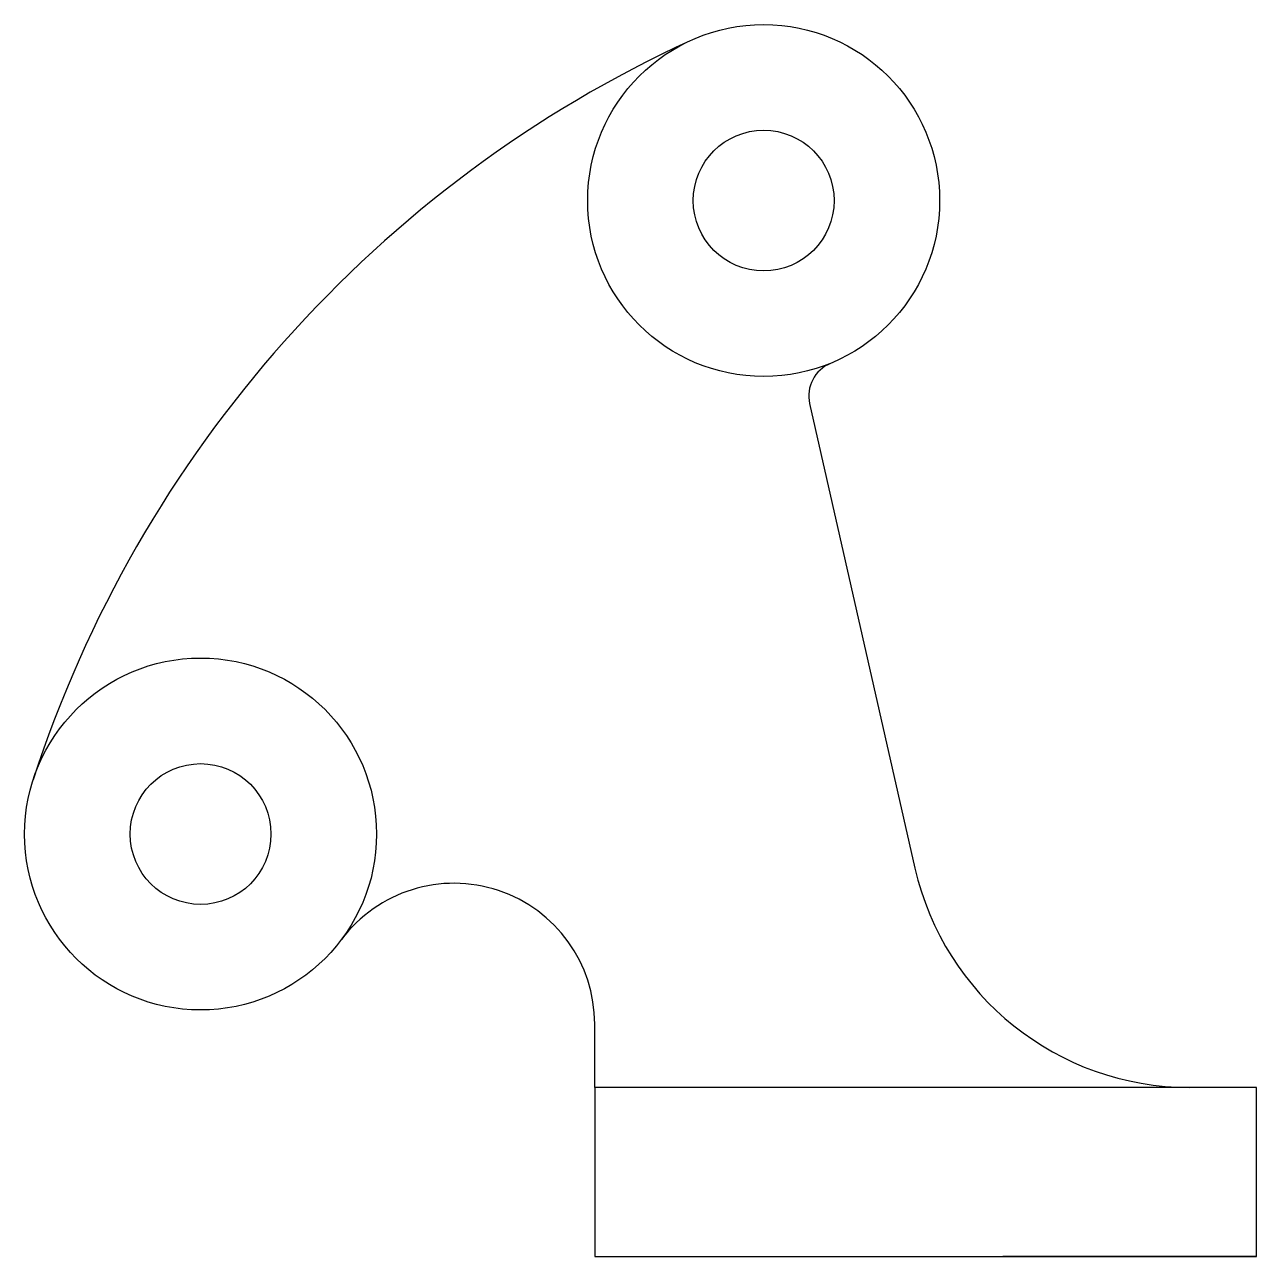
# Model space of a CAD drawing. Header units: millimetres. Extents: x 2763 to 2938, y 1479 to 1654.
import ezdxf

# ---------------------------------------------------------------- set-up
doc = ezdxf.new("R2010")
doc.units = ezdxf.units.MM

msp = doc.modelspace()

# ---------------------------------------------------------------- linework, layer by layer
for p, q in [((2889.51, 1534.41), (2874.55, 1600.41)), ((2844.01, 1503.26), (2844.01, 1512.26)), ((2938.01, 1503.26), (2844.01, 1503.26)), ((2844.01, 1503.26), (2844.01, 1479.26)), ((2938.01, 1479.26), (2938.01, 1503.26)), ((2844.01, 1479.26), (2938.01, 1479.26)), ((2938.01, 1479.26), (2902.01, 1479.26))]:
    msp.add_line(p, q)
for centre, radius in [((2868.01, 1629.26), 25), ((2868.01, 1629.26), 10), ((2788.01, 1539.26), 25), ((2788.01, 1539.26), 10)]:
    msp.add_circle(centre, radius)
for centre, radius, start, end in [((2930.69, 1492.98), 175, 114.7016, 162.0313), ((2879.42, 1601.51), 5, 112.3653, 192.7712), ((2928.52, 1543.26), 40, 192.7712, 270), ((2824.01, 1512.26), 20, 0, 143.1299)]:
    msp.add_arc(centre, radius, start, end)

doc.saveas('drawing.dxf')
